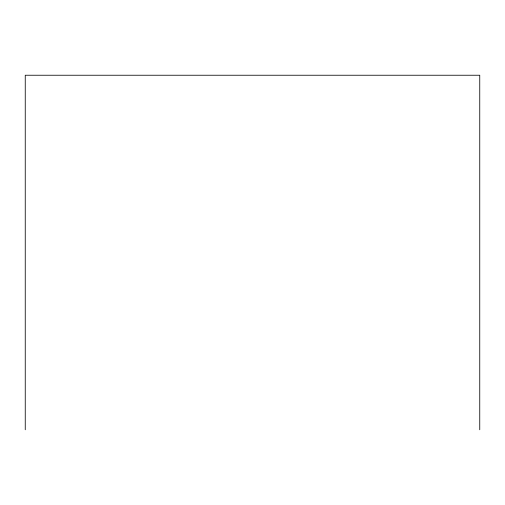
<?xml version="1.0" encoding="UTF-8"?>
<svg xmlns="http://www.w3.org/2000/svg" width="505" height="505" viewBox="0 0 505 505"><rect width="100%" height="100%" fill="white"/><g stroke="black" fill="none" stroke-linecap="round" stroke-linejoin="round"><path stroke-width="0.76" d="M479.75 429.761L479.75 75.239L25.25 75.239L25.25 429.761"/></g></svg>
